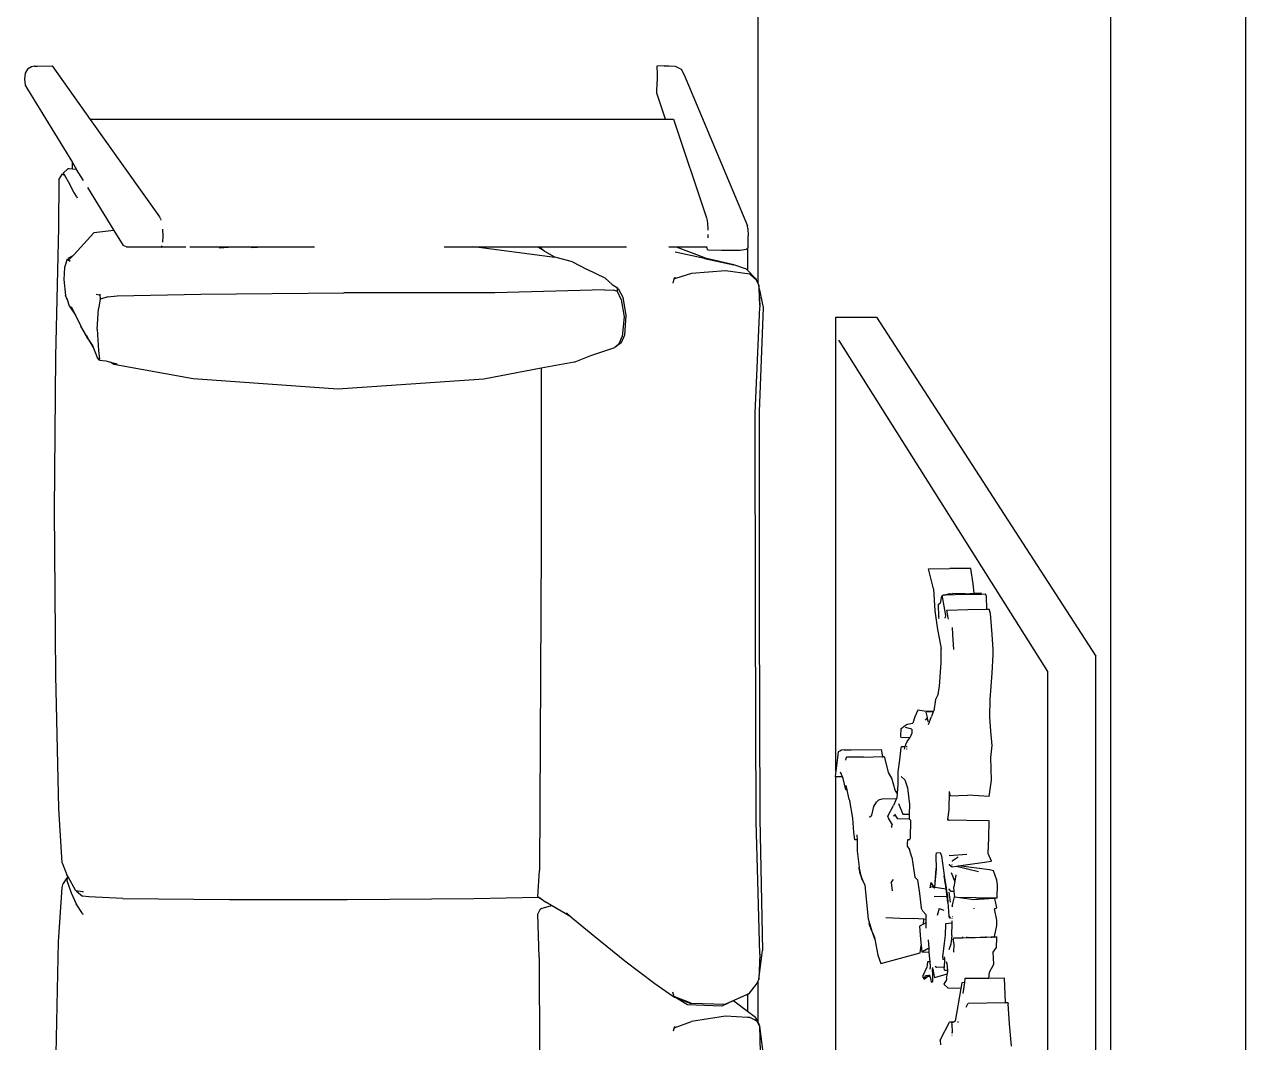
# Model space of a CAD drawing. Header units: millimetres. Extents: x -650 to 3773, y 316 to 2389.
# Drawn here: x 750.1 to 827, y 508.8 to 572.9 of the extents above; entities that cross this region are included whole.
import ezdxf

# ---------------------------------------------------------------- set-up
doc = ezdxf.new("R2010")
doc.units = ezdxf.units.MM

# ---------------------------------------------------------------- blocks, each defined once
blk = doc.blocks.new('A$C1e894cf7')
for p, q in [((0, 338.295), (769.932, 338.295)), ((761.447, 329.809), (436.163, 329.809)), ((588.741, 315.059), (610.076, 328.86)), ((700.037, 328.86), (610.076, 328.86)), ((590.31, 312.752), (611.024, 325.837)), ((611.024, 325.837), (698.115, 325.837)), ((631.862, 323.19), (630.347, 323.121)), ((630.347, 323.121), (630.351, 322.127)), ((631.86, 323.324), (631.954, 323.349)), ((631.862, 323.19), (631.86, 323.324)), ((631.904, 320.837), (631.862, 323.19)), ((631.954, 323.194), (631.953, 323.194)), ((633.203, 323.436), (631.954, 323.349)), ((634.622, 323.557), (633.203, 323.436)), ((607.383, 322.234), (607.113, 322.149)), ((607.115, 322.002), (607.113, 322.149)), ((608.713, 322.345), (607.383, 322.234)), ((609.639, 322.419), (608.713, 322.345)), ((609.959, 322.415), (609.639, 322.419)), ((611.136, 322.351), (609.959, 322.415)), ((612.795, 322.23), (611.136, 322.351)), ((613.888, 322.206), (612.795, 322.23)), ((614.799, 322.272), (613.888, 322.206)), ((615.698, 322.355), (614.799, 322.272)), ((616.448, 322.267), (615.698, 322.355)), ((617.867, 322.312), (616.448, 322.267)), ((618.906, 322.165), (617.867, 322.312)), ((618.906, 322.165), (618.813, 320.822)), ((620.434, 322.154), (620.41, 320.75)), ((621.534, 322.145), (620.434, 322.154)), ((622.498, 322.092), (621.534, 322.145)), ((622.964, 322.307), (622.498, 322.092)), ((623.264, 320.219), (622.964, 322.307)), ((623.528, 322.18), (623.264, 320.219)), ((623.575, 322.434), (623.528, 322.18)), ((624.162, 322.647), (623.575, 322.434)), ((624.459, 322.69), (624.162, 322.647)), ((625.29, 322.669), (624.459, 322.69)), ((625.289, 321.323), (625.29, 322.143)), ((625.29, 322.143), (625.29, 322.669)), ((625.352, 322.152), (625.29, 322.143)), ((625.909, 322.64), (625.332, 322.514)), ((625.332, 322.514), (625.352, 322.152)), ((625.352, 322.152), (625.405, 321.191)), ((625.972, 322.494), (625.909, 322.64)), ((626.687, 322.633), (625.972, 322.494)), ((627.029, 322.635), (626.687, 322.633)), ((627.718, 322.501), (627.029, 322.635)), ((627.735, 322.507), (627.718, 322.501)), ((627.72, 322.298), (627.742, 322.298)), ((627.792, 322.632), (627.732, 322.611)), ((627.732, 322.611), (627.792, 322.599)), ((627.735, 322.507), (627.732, 322.611)), ((627.793, 322.527), (627.735, 322.507)), ((627.742, 322.298), (627.735, 322.507)), ((627.742, 322.298), (627.794, 322.298)), ((627.753, 321.97), (627.742, 322.298)), ((628.4, 322.62), (627.792, 322.632)), ((628.697, 322.417), (628.4, 322.62)), ((629.458, 322.443), (628.697, 322.417)), ((629.727, 322.311), (629.458, 322.443)), ((629.95, 322.176), (629.727, 322.311)), ((630.351, 322.127), (629.95, 322.176)), ((630.351, 322.127), (630.357, 320.634)), ((606.157, 321.678), (606.081, 321.661)), ((606.112, 321.208), (606.081, 321.661)), ((606.322, 321.996), (606.155, 321.935)), ((606.157, 321.678), (606.155, 321.935)), ((606.168, 320.597), (606.157, 321.678)), ((607.115, 322.002), (606.322, 321.996)), ((607.127, 320.809), (607.115, 322.002)), ((623.282, 320.098), (623.628, 321.478)), ((625.289, 321.323), (625.25, 320.148)), ((627.753, 321.97), (627.724, 321.966)), ((627.725, 321.838), (627.757, 321.837)), ((627.764, 321.636), (627.727, 321.639)), ((627.796, 321.976), (627.753, 321.97)), ((627.757, 321.837), (627.753, 321.97)), ((627.757, 321.837), (627.797, 321.835)), ((627.764, 321.636), (627.757, 321.837)), ((627.776, 321.271), (627.764, 321.636)), ((627.798, 321.633), (627.764, 321.636)), ((627.783, 320.826), (627.776, 321.271)), ((604.556, 321.002), (604.555, 319.672)), ((605.508, 321.145), (604.556, 321.002)), ((606.112, 321.208), (605.508, 321.145)), ((606.152, 320.636), (606.112, 321.208)), ((606.152, 320.636), (606.131, 319.854)), ((606.211, 319.426), (606.168, 320.597)), ((607.169, 319.487), (607.127, 320.809)), ((618.854, 319.69), (618.813, 320.822)), ((620.41, 320.75), (620.386, 319.617)), ((622.559, 320.759), (622.64, 319.639)), ((625.405, 321.191), (625.25, 320.148)), ((625.963, 321.216), (625.939, 321.214)), ((627.734, 320.822), (627.783, 320.826)), ((627.784, 320.758), (627.735, 320.758)), ((627.783, 320.826), (627.8, 320.827)), ((627.784, 320.758), (627.783, 320.826)), ((627.8, 320.758), (627.784, 320.758)), ((627.789, 320.477), (627.784, 320.758)), ((630.357, 320.634), (630.617, 320.6)), ((630.617, 320.6), (630.621, 320.431)), ((630.617, 320.6), (631.301, 320.51)), ((632.154, 320.714), (631.904, 320.837)), ((606.147, 319.661), (606.131, 319.854)), ((608.711, 319.869), (608.267, 319.841)), ((609.645, 319.943), (608.711, 319.869)), ((622.729, 320.21), (622.971, 319.832)), ((622.971, 319.832), (622.993, 319.829)), ((622.993, 319.829), (622.991, 319.831)), ((623.194, 319.668), (623.322, 319.822)), ((623.21, 319.813), (623.213, 319.824)), ((623.211, 319.824), (623.21, 319.813)), ((623.282, 320.098), (623.264, 320.219)), ((623.322, 319.822), (623.282, 320.098)), ((624.233, 319.99), (623.708, 319.785)), ((623.824, 320.057), (624.233, 319.99)), ((624.246, 319.995), (624.233, 319.99)), ((624.233, 319.99), (624.588, 319.932)), ((624.88, 319.956), (624.588, 319.932)), ((624.875, 319.774), (624.708, 319.628)), ((624.88, 319.956), (624.875, 319.774)), ((625.226, 319.986), (624.88, 319.956)), ((625.226, 319.986), (625.225, 319.978)), ((625.547, 319.894), (625.225, 319.978)), ((625.245, 319.987), (625.226, 319.986)), ((625.25, 320.148), (625.245, 319.987)), ((625.823, 319.832), (625.547, 319.894)), ((625.818, 319.878), (625.823, 319.832)), ((626.462, 319.826), (626.463, 319.839)), ((626.483, 319.826), (626.486, 319.838)), ((626.592, 319.831), (626.591, 319.825)), ((626.866, 319.822), (626.726, 319.823)), ((626.865, 319.825), (626.866, 319.822)), ((627.643, 319.817), (626.866, 319.822)), ((626.866, 319.822), (626.909, 319.416)), ((627.643, 319.817), (628.187, 319.742)), ((627.737, 320.472), (627.789, 320.477)), ((627.789, 320.477), (627.8, 320.478)), ((627.798, 319.933), (627.789, 320.477)), ((627.798, 319.933), (627.888, 319.898)), ((627.888, 319.898), (627.871, 319.941)), ((628.191, 319.964), (627.888, 319.898)), ((627.888, 319.898), (627.888, 319.943)), ((628.187, 319.742), (628.548, 319.612)), ((628.69, 319.94), (628.191, 319.964)), ((630.621, 320.431), (630.983, 320.37)), ((630.983, 320.37), (630.959, 319.572)), ((630.983, 320.37), (633.048, 320.021)), ((630.984, 320.414), (630.984, 320.408)), ((633.048, 320.021), (633.11, 319.906)), ((633.108, 320.222), (633.108, 320.156)), ((633.11, 319.93), (633.11, 319.906)), ((633.11, 319.906), (633.157, 319.818)), ((633.11, 319.906), (633.111, 319.664)), ((633.226, 319.811), (633.157, 319.818)), ((633.226, 319.811), (633.726, 319.822)), ((633.726, 319.822), (633.801, 319.804)), ((633.801, 319.804), (633.8, 319.821)), ((633.947, 319.82), (633.953, 319.804)), ((604.563, 318.341), (604.555, 319.672)), ((606.147, 319.661), (606.211, 319.426)), ((606.217, 319.268), (606.211, 319.426)), ((606.259, 319.25), (606.217, 319.268)), ((606.259, 319.25), (606.284, 319.158)), ((606.332, 319.22), (606.259, 319.25)), ((606.284, 319.158), (606.724, 319.069)), ((607.51, 319.435), (606.332, 319.22)), ((606.796, 318.966), (606.724, 319.069)), ((607.586, 318.987), (606.796, 318.966)), ((607.654, 319.582), (607.169, 319.487)), ((607.641, 319.408), (607.51, 319.435)), ((607.586, 318.987), (607.674, 318.968)), ((607.662, 319.37), (607.641, 319.408)), ((607.66, 319.583), (607.654, 319.582)), ((607.655, 319.558), (607.654, 319.582)), ((607.745, 319.6), (607.66, 319.583)), ((607.661, 319.558), (607.66, 319.583)), ((607.674, 318.968), (607.673, 319.006)), ((608.384, 318.905), (609.589, 319.138)), ((610.478, 319.138), (609.589, 319.138)), ((611.973, 319.039), (610.478, 319.138)), ((612.454, 318.942), (611.973, 319.039)), ((618.645, 319.661), (618.583, 319.651)), ((618.583, 319.651), (618.583, 319.652)), ((619.733, 319.641), (618.583, 319.651)), ((618.645, 319.661), (618.854, 319.69)), ((620.342, 319.564), (619.733, 319.641)), ((620.333, 319.553), (620.342, 319.564)), ((620.385, 319.559), (620.342, 319.564)), ((620.344, 319.566), (620.386, 319.617)), ((620.386, 319.617), (620.385, 319.559)), ((620.426, 319.642), (620.429, 319.642)), ((622.429, 319.081), (622.647, 319.159)), ((622.453, 318.845), (622.429, 319.081)), ((622.647, 319.159), (624.022, 319.336)), ((623.19, 319.663), (623.171, 319.658)), ((623.19, 319.663), (623.194, 319.668)), ((623.902, 319.331), (624.656, 319.452)), ((624.441, 319.413), (623.902, 319.331)), ((624.022, 319.336), (624.526, 319.419)), ((624.441, 319.413), (625.191, 319.53)), ((624.561, 319.424), (624.526, 319.419)), ((624.561, 319.424), (625.191, 319.526)), ((624.706, 319.444), (624.561, 319.424)), ((624.61, 318.731), (624.706, 319.444)), ((625.191, 319.53), (624.656, 319.452)), ((625.191, 319.505), (624.706, 319.444)), ((624.924, 319.618), (625.554, 319.708)), ((625.183, 318.703), (625.191, 319.505)), ((625.571, 319.554), (625.191, 319.505)), ((625.191, 319.53), (625.242, 319.538)), ((625.191, 319.526), (625.253, 319.536)), ((625.191, 319.526), (625.191, 319.53)), ((625.191, 319.514), (625.191, 319.526)), ((625.191, 319.505), (625.191, 319.509)), ((625.253, 319.536), (626.436, 319.611)), ((625.571, 319.554), (625.436, 319.542)), ((625.957, 319.001), (626.052, 319.314)), ((625.957, 319.001), (626.382, 318.89)), ((626.436, 319.611), (626.437, 319.613)), ((626.436, 319.611), (626.438, 319.611)), ((626.437, 319.613), (626.439, 319.614)), ((626.438, 319.611), (626.437, 319.613)), ((626.438, 319.611), (626.439, 319.614)), ((626.439, 319.614), (626.564, 319.716)), ((626.578, 319.715), (626.439, 319.614)), ((626.909, 319.416), (626.944, 319.414)), ((626.944, 319.414), (627.631, 319.381)), ((627.631, 319.381), (628.124, 319.316)), ((628.124, 319.316), (629.003, 319.22)), ((628.984, 319.317), (629.091, 319.34)), ((629.003, 319.22), (629.157, 319.237)), ((629.091, 319.34), (629.161, 319.338)), ((629.161, 319.338), (629.157, 319.237)), ((629.161, 319.338), (629.651, 319.329)), ((629.427, 319.519), (629.305, 319.482)), ((629.834, 319.561), (629.427, 319.519)), ((629.651, 319.329), (629.658, 318.85)), ((629.651, 319.329), (629.667, 319.328)), ((629.825, 319.349), (629.667, 319.328)), ((629.825, 319.349), (629.834, 319.561)), ((629.877, 319.565), (629.834, 319.561)), ((630.066, 319.525), (629.877, 319.565)), ((630.288, 318.706), (630.066, 319.525)), ((630.308, 319.474), (630.066, 319.525)), ((630.308, 319.474), (630.436, 319.481)), ((630.436, 319.481), (630.719, 319.312)), ((630.719, 319.312), (630.959, 319.572)), ((634.207, 319.088), (633.111, 319.664)), ((634.207, 319.088), (634.224, 319.063)), ((634.216, 319.083), (634.207, 319.088)), ((634.216, 319.083), (634.224, 319.063)), ((634.247, 319.067), (634.216, 319.083)), ((634.224, 319.063), (634.247, 319.067)), ((634.247, 319.067), (634.542, 319.102)), ((605.826, 318.644), (604.563, 318.341)), ((605.826, 318.644), (607.212, 318.747)), ((607.212, 318.747), (608.384, 318.905)), ((612.454, 318.942), (612.804, 318.782)), ((612.804, 318.782), (613.51, 318.666)), ((613.554, 318.194), (613.476, 317.66)), ((613.51, 318.666), (613.531, 318.658)), ((613.531, 318.658), (613.554, 318.194)), ((613.531, 318.658), (613.581, 318.64)), ((613.581, 318.64), (613.584, 318.193)), ((613.581, 318.64), (613.869, 318.537)), ((613.928, 318.267), (613.584, 318.193)), ((614.371, 318.341), (613.869, 318.537)), ((614.1, 318.304), (613.928, 318.267)), ((613.928, 318.267), (614.107, 318.125)), ((614.229, 318.332), (614.1, 318.304)), ((614.1, 318.297), (614.1, 318.304)), ((614.322, 318.338), (614.321, 318.333)), ((614.334, 318.339), (614.334, 318.335)), ((622.611, 318.822), (622.453, 318.845)), ((623.48, 318.845), (622.611, 318.822)), ((624.601, 318.728), (623.429, 318.831)), ((624.608, 318.731), (623.48, 318.845)), ((624.32, 318.504), (624.602, 318.667)), ((624.643, 318.437), (624.32, 318.504)), ((624.601, 318.663), (624.424, 318.55)), ((624.574, 318.455), (624.601, 318.663)), ((624.574, 318.455), (624.643, 318.437)), ((624.671, 318.707), (624.601, 318.663)), ((624.601, 318.663), (624.602, 318.667)), ((624.602, 318.667), (624.671, 318.707)), ((624.602, 318.667), (624.604, 318.685)), ((624.61, 318.731), (624.608, 318.731)), ((624.609, 318.723), (624.61, 318.731)), ((624.671, 318.707), (624.61, 318.731)), ((624.645, 318.453), (624.643, 318.437)), ((627.916, 318.327), (628.457, 318.351)), ((628.457, 318.351), (628.699, 318.362)), ((628.457, 318.351), (628.681, 317.951)), ((628.687, 317.913), (628.699, 318.362)), ((628.699, 318.362), (628.937, 318.373)), ((628.937, 318.373), (629.312, 318.416)), ((629.312, 318.416), (629.623, 318.451)), ((629.312, 318.416), (629.316, 318.28)), ((629.316, 318.28), (629.648, 318.244)), ((629.658, 318.85), (629.595, 318.767)), ((629.623, 318.451), (629.763, 318.417)), ((629.648, 318.244), (630.229, 317.964)), ((629.662, 318.586), (629.719, 318.598)), ((629.719, 318.598), (629.76, 318.607)), ((629.76, 318.6), (629.719, 318.598)), ((629.76, 318.607), (630.128, 318.677)), ((629.76, 318.607), (629.862, 318.629)), ((630.137, 318.615), (629.76, 318.6)), ((629.76, 318.607), (629.76, 318.6)), ((629.76, 318.6), (629.76, 318.593)), ((630.128, 318.677), (630.288, 318.706)), ((630.128, 318.677), (630.137, 318.615)), ((630.284, 318.621), (630.137, 318.615)), ((630.137, 318.615), (630.138, 318.61)), ((630.162, 318.441), (630.173, 318.36)), ((630.166, 318.143), (630.167, 318.353)), ((630.166, 318.143), (630.212, 318.3)), ((630.173, 318.36), (630.167, 318.353)), ((630.254, 318.446), (630.173, 318.36)), ((630.212, 318.3), (630.254, 318.446)), ((630.405, 318.073), (630.212, 318.3)), ((630.254, 318.446), (630.56, 318.515)), ((630.518, 318.611), (630.284, 318.621)), ((630.616, 318.558), (630.518, 318.611)), ((630.56, 318.515), (630.616, 318.558)), ((613.476, 317.66), (613.893, 317.483)), ((613.893, 317.483), (614.281, 317.362)), ((622.72, 317.297), (623.973, 317.474)), ((624.144, 317.644), (623.973, 317.474)), ((624.144, 317.644), (625.004, 317.771)), ((625.004, 317.771), (625.908, 317.877)), ((626.118, 317.986), (625.908, 317.877)), ((626.321, 318.165), (626.118, 317.986)), ((626.321, 318.165), (626.64, 318.17)), ((626.631, 318.044), (626.578, 317.373)), ((626.64, 318.17), (626.631, 318.044)), ((626.937, 318.016), (626.631, 318.044)), ((626.64, 318.17), (626.849, 318.174)), ((626.849, 318.174), (627.181, 318.18)), ((626.849, 318.174), (626.937, 318.016)), ((626.937, 318.016), (627.074, 317.772)), ((627.074, 317.772), (627.889, 317.827)), ((627.889, 317.827), (628.279, 317.869)), ((628.279, 317.869), (628.687, 317.913)), ((628.744, 317.804), (628.279, 317.869)), ((629.406, 315.33), (628.744, 317.804)), ((630.405, 318.073), (630.166, 318.143)), ((630.229, 317.964), (630.405, 318.073)), ((614.345, 316.988), (614.281, 317.362)), ((614.469, 316.812), (614.345, 316.988)), ((614.645, 316.601), (614.469, 316.812)), ((614.674, 317.284), (614.568, 316.888)), ((614.674, 317.284), (614.918, 317.298)), ((614.918, 317.298), (615.207, 317.157)), ((615.207, 317.157), (615.189, 316.593)), ((615.437, 316.992), (615.207, 317.157)), ((615.627, 316.918), (615.437, 316.992)), ((615.765, 316.873), (615.627, 316.918)), ((615.764, 316.629), (615.765, 316.873)), ((615.765, 316.932), (615.765, 316.995)), ((615.933, 316.818), (615.765, 316.873)), ((615.926, 316.997), (615.928, 316.95)), ((617.652, 316.608), (617.861, 316.855)), ((617.861, 316.855), (618.358, 317.022)), ((618.358, 317.022), (619.404, 317.134)), ((619.345, 316.451), (620.013, 316.719)), ((619.404, 317.134), (620.022, 317.129)), ((620.013, 316.719), (620.022, 317.129)), ((620.022, 317.129), (620.324, 317.126)), ((620.337, 317.141), (620.316, 316.39)), ((620.324, 317.126), (620.337, 317.141)), ((620.337, 317.141), (620.397, 317.215)), ((620.397, 317.215), (621.541, 317.182)), ((621.62, 317.159), (621.541, 317.182)), ((621.62, 317.159), (621.62, 317.013)), ((621.626, 317.158), (621.62, 317.159)), ((621.62, 317.013), (621.841, 316.986)), ((621.841, 316.986), (622.038, 316.991)), ((622.038, 316.991), (622.246, 317.138)), ((622.72, 317.297), (622.246, 317.138)), ((626.553, 316.53), (626.578, 317.373)), ((614.645, 316.601), (615.1, 316.585)), ((615.1, 316.585), (615.189, 316.593)), ((615.764, 316.629), (615.841, 316.589)), ((615.841, 316.589), (616.592, 316.513)), ((616.592, 316.513), (617.349, 316.401)), ((617.349, 316.401), (618.156, 316.419)), ((617.744, 316.022), (617.394, 315.823)), ((618.502, 316.238), (617.744, 316.022)), ((618.156, 316.419), (618.691, 316.369)), ((618.691, 316.369), (618.502, 316.238)), ((618.691, 316.369), (619.006, 316.339)), ((619.006, 316.339), (619.034, 316.327)), ((619.05, 315.417), (619.034, 316.327)), ((619.034, 316.327), (619.459, 316.136)), ((620.137, 315.777), (619.459, 316.136)), ((620.024, 316.203), (620.111, 316.258)), ((620.108, 316.117), (620.111, 316.258)), ((620.111, 316.258), (620.316, 316.39)), ((620.264, 315.791), (620.695, 316.051)), ((620.695, 316.051), (620.817, 315.997)), ((620.817, 315.997), (620.811, 316.054)), ((624.315, 315.991), (624.119, 316.128)), ((624.315, 315.991), (624.837, 316.055)), ((626.509, 315.652), (626.553, 316.53)), ((616.392, 315.457), (615.945, 315.388)), ((615.955, 313.47), (615.945, 315.388)), ((616.439, 315.582), (616.39, 315.522)), ((616.39, 315.522), (616.439, 315.516)), ((616.392, 315.457), (616.39, 315.522)), ((616.439, 315.464), (616.392, 315.457)), ((616.42, 314.244), (616.392, 315.457)), ((617.394, 315.823), (616.439, 315.582)), ((619.106, 315.214), (619.05, 315.417)), ((619.269, 315.069), (619.106, 315.214)), ((620.137, 315.741), (620.141, 315.777)), ((620.137, 315.777), (620.141, 315.777)), ((620.141, 315.777), (620.264, 315.791)), ((627.874, 314.964), (628.888, 315.145)), ((628.888, 315.145), (629.405, 315.33)), ((629.406, 315.33), (629.405, 315.33)), ((588.741, 312.499), (588.741, 315.059)), ((619.528, 314.898), (619.269, 315.069)), ((620.067, 314.773), (619.528, 314.898)), ((620.198, 314.63), (620.067, 314.773)), ((624.467, 314.338), (625.366, 314.421)), ((625.366, 314.421), (626.594, 314.534)), ((626.594, 314.534), (627.232, 314.728)), ((627.3, 314.747), (626.875, 314.599)), ((627.232, 314.728), (626.875, 314.599)), ((627.067, 314.656), (626.875, 314.599)), ((627.067, 314.656), (627.3, 314.747)), ((627.199, 314.692), (627.527, 314.833)), ((627.47, 314.814), (627.232, 314.728)), ((627.232, 314.728), (627.3, 314.747)), ((627.314, 314.753), (627.3, 314.747)), ((627.323, 314.755), (627.314, 314.753)), ((627.325, 314.756), (627.323, 314.755)), ((627.327, 314.757), (627.325, 314.756)), ((627.327, 314.757), (627.47, 314.814)), ((627.47, 314.814), (627.496, 314.824)), ((627.496, 314.824), (627.815, 314.956)), ((627.496, 314.824), (627.527, 314.833)), ((627.527, 314.833), (627.528, 314.835)), ((627.559, 314.846), (627.528, 314.835)), ((627.874, 314.964), (627.559, 314.846)), ((627.559, 314.846), (627.815, 314.956)), ((616.42, 314.244), (616.429, 313.168)), ((620.263, 313.585), (619.182, 313.394)), ((621.139, 313.641), (620.263, 313.585)), ((621.621, 313.708), (621.139, 313.641)), ((621.314, 313.838), (621.342, 313.835)), ((621.342, 313.835), (621.624, 313.839)), ((621.342, 313.838), (621.342, 313.835)), ((621.624, 313.839), (621.621, 313.708)), ((621.624, 313.839), (622.347, 313.844)), ((622.347, 313.844), (623.354, 313.967)), ((623.354, 313.967), (623.328, 313.96)), ((624.057, 314.15), (623.354, 313.967)), ((623.393, 313.972), (623.354, 313.967)), ((623.661, 314.026), (623.393, 313.972)), ((623.393, 313.972), (623.581, 314.005)), ((623.393, 313.972), (623.509, 313.986)), ((623.509, 313.986), (623.631, 314.014)), ((623.509, 313.986), (623.581, 314.005)), ((623.581, 314.005), (623.661, 314.026)), ((623.581, 314.005), (623.631, 314.014)), ((623.631, 314.014), (623.69, 314.028)), ((623.631, 314.014), (623.669, 314.021)), ((623.661, 314.026), (623.809, 314.066)), ((623.728, 314.04), (623.661, 314.026)), ((623.669, 314.021), (623.69, 314.028)), ((623.69, 314.028), (623.838, 314.061)), ((623.69, 314.028), (623.728, 314.04)), ((623.728, 314.04), (623.809, 314.066)), ((623.838, 314.061), (623.728, 314.04)), ((623.809, 314.066), (623.995, 314.125)), ((623.809, 314.066), (623.923, 314.096)), ((623.838, 314.061), (624.096, 314.141)), ((623.838, 314.061), (623.958, 314.105)), ((623.838, 314.061), (623.923, 314.096)), ((623.923, 314.096), (623.995, 314.125)), ((623.923, 314.096), (623.958, 314.105)), ((623.958, 314.105), (624.144, 314.172)), ((623.958, 314.105), (624.096, 314.141)), ((623.995, 314.125), (624.144, 314.172)), ((623.995, 314.125), (624.057, 314.15)), ((624.057, 314.15), (624.213, 314.213)), ((624.144, 314.172), (624.057, 314.15)), ((624.096, 314.141), (624.467, 314.338)), ((615.964, 313.03), (615.955, 313.47)), ((615.964, 313.03), (615.976, 312.86)), ((615.976, 312.86), (616.041, 312.752)), ((616.616, 313.135), (616.429, 313.168)), ((617.341, 313.205), (617.341, 313.208)), ((617.662, 312.926), (617.364, 312.81)), ((617.662, 312.926), (617.66, 312.752)), ((617.76, 312.964), (617.662, 312.926)), ((618.477, 313.126), (617.76, 312.964)), ((618.479, 313.215), (618.218, 313.162)), ((618.479, 313.215), (618.477, 313.126)), ((619.096, 313.339), (618.479, 313.215)), ((619.096, 313.339), (619.182, 313.394)), ((617.311, 312.499), (588.741, 312.499)), ((590.189, 312.675), (590.31, 312.752)), ((616.041, 312.752), (616.097, 312.659)), ((616.097, 312.659), (616.465, 312.609)), ((616.465, 312.609), (617.311, 312.499)), ((617.311, 312.499), (617.652, 312.455)), ((617.654, 312.499), (617.652, 312.455)), ((617.659, 312.654), (617.654, 312.499)), ((670.668, 312.499), (617.654, 312.499)), ((617.66, 312.752), (617.659, 312.654)), ((555.234, 307.601), (586.581, 307.601)), ((585.773, 306.949), (586.267, 307.433)), ((586.363, 307.497), (586.267, 307.433)), ((586.374, 307.485), (586.292, 307.392)), ((586.307, 307.453), (586.292, 307.392)), ((586.307, 307.453), (586.365, 307.495)), ((586.363, 307.497), (586.365, 307.495)), ((586.365, 307.495), (586.404, 307.523)), ((586.365, 307.495), (586.374, 307.485)), ((586.404, 307.519), (586.374, 307.485)), ((586.404, 307.523), (586.581, 307.601)), ((586.586, 307.601), (586.404, 307.519)), ((586.581, 307.601), (586.718, 307.66)), ((586.581, 307.601), (586.586, 307.601)), ((586.718, 307.66), (586.586, 307.601)), ((586.718, 307.66), (586.918, 307.669)), ((586.718, 307.66), (586.721, 307.662)), ((586.928, 307.671), (586.721, 307.662)), ((586.918, 307.669), (587.991, 307.717)), ((586.918, 307.669), (586.928, 307.671)), ((586.928, 307.671), (588.118, 307.94)), ((587.991, 307.717), (586.928, 307.671)), ((587.991, 307.717), (588.104, 307.722)), ((594.78, 307.438), (588.104, 307.722)), ((588.118, 307.94), (594.696, 307.672)), ((594.696, 307.672), (607.37, 307.686)), ((607.515, 307.442), (594.78, 307.438)), ((607.37, 307.686), (620.31, 307.73)), ((620.495, 307.495), (607.515, 307.442)), ((620.31, 307.73), (628.594, 307.885)), ((624.179, 307.601), (620.495, 307.495)), ((624.179, 307.601), (624.19, 307.601)), ((628.824, 307.733), (624.19, 307.601)), ((630.399, 307.666), (628.594, 307.885)), ((628.824, 307.733), (630.403, 307.664)), ((630.399, 307.666), (630.403, 307.664)), ((630.403, 307.664), (630.427, 307.663)), ((630.549, 307.601), (630.427, 307.663)), ((630.549, 307.601), (633.085, 307.601)), ((630.709, 307.519), (630.549, 307.601)), ((631.289, 307.07), (630.709, 307.519)), ((632.411, 306.949), (632.798, 307.454)), ((632.825, 307.463), (632.798, 307.454)), ((632.997, 307.527), (632.825, 307.463)), ((632.833, 307.476), (632.825, 307.463)), ((632.833, 307.476), (633.085, 307.601)), ((633.02, 307.502), (632.963, 307.392)), ((633.02, 307.502), (632.997, 307.527)), ((633.043, 307.549), (633.02, 307.502)), ((633.152, 307.601), (633.043, 307.549)), ((633.085, 307.601), (633.163, 307.64)), ((633.085, 307.601), (633.152, 307.601)), ((633.344, 307.693), (633.152, 307.601)), ((633.163, 307.64), (633.335, 307.696)), ((633.335, 307.696), (634.848, 307.892)), ((633.344, 307.693), (634.996, 307.741)), ((573.476, 302.952), (582.988, 306.939)), ((583.151, 306.974), (582.988, 306.939)), ((583.151, 306.974), (583.619, 306.986)), ((584.352, 306.99), (583.619, 306.986)), ((584.352, 306.99), (584.388, 306.949)), ((584.388, 306.949), (585.773, 306.949)), ((584.388, 306.949), (584.472, 306.854)), ((584.472, 306.854), (584.537, 306.488)), ((585.715, 306.892), (585.44, 306.082)), ((585.715, 306.892), (585.773, 306.949)), ((586.022, 307.09), (585.815, 305.557)), ((586.292, 307.392), (586.022, 307.09)), ((631.29, 307.067), (631.289, 307.07)), ((631.29, 307.067), (631.313, 307.049)), ((631.343, 306.949), (631.29, 307.067)), ((631.36, 306.949), (631.313, 307.049)), ((631.343, 306.949), (631.348, 306.949)), ((631.971, 305.537), (631.343, 306.949)), ((631.36, 306.949), (632.411, 306.949)), ((631.394, 306.878), (631.36, 306.949)), ((631.394, 306.878), (631.752, 306.09)), ((631.757, 306.095), (632.411, 306.949)), ((632.806, 306.949), (632.73, 305.566)), ((632.765, 306.949), (632.806, 306.949)), ((632.814, 307.099), (632.806, 306.949)), ((632.963, 307.392), (632.814, 307.099)), ((632.963, 307.392), (632.958, 307.39)), ((584.537, 306.488), (584.543, 305.952)), ((584.543, 305.952), (584.54, 305.316)), ((585.031, 304.231), (585.44, 306.082)), ((585.44, 306.082), (585.046, 304.37)), ((631.757, 306.095), (631.752, 306.09)), ((631.752, 306.09), (632.095, 305.339)), ((584.54, 305.316), (584.517, 304.444)), ((585.815, 305.557), (585.984, 303.429)), ((631.906, 303.401), (631.971, 305.537)), ((632.095, 305.339), (632.006, 303.181)), ((632.73, 305.566), (633.067, 303.429)), ((576.267, 302.295), (582.489, 304.376)), ((582.489, 304.376), (582.646, 304.413)), ((582.646, 304.413), (582.866, 304.438)), ((582.866, 304.438), (583.152, 304.454)), ((583.152, 304.454), (583.26, 304.455)), ((583.518, 304.458), (583.627, 304.459)), ((583.627, 304.459), (583.74, 304.457)), ((584.33, 304.405), (584.33, 304.385)), ((584.353, 304.393), (584.33, 304.385)), ((584.33, 304.385), (584.33, 302.475)), ((585.046, 304.37), (584.33, 302.475)), ((584.517, 304.444), (584.353, 304.393)), ((585.031, 304.231), (584.633, 302.39)), ((573.112, 302.762), (573.476, 302.952)), ((585.984, 303.429), (586.288, 302.411)), ((631.906, 303.401), (631.505, 302.371)), ((631.532, 302.365), (631.927, 303.381)), ((632.006, 303.181), (631.532, 302.365)), ((633.441, 302.399), (633.067, 303.429)), ((572.906, 302.018), (572.929, 302.404)), ((572.929, 302.404), (573.112, 302.762)), ((576.267, 301.779), (576.267, 302.295)), ((584.33, 302.475), (584.33, 301.992)), ((586.325, 302.322), (586.239, 302.386)), ((586.239, 302.386), (586.308, 302.362)), ((586.288, 302.411), (586.308, 302.362)), ((586.308, 302.362), (586.325, 302.322)), ((586.6, 302.26), (586.325, 302.322)), ((630.663, 301.108), (631.452, 302.227)), ((631.194, 302.232), (631.483, 302.303)), ((631.452, 302.227), (631.524, 302.345)), ((631.483, 302.303), (631.524, 302.345)), ((631.493, 302.334), (631.483, 302.303)), ((631.505, 302.371), (631.493, 302.334)), ((631.493, 302.334), (631.497, 302.335)), ((631.497, 302.335), (631.505, 302.356)), ((631.497, 302.335), (631.519, 302.343)), ((631.521, 302.346), (631.519, 302.343)), ((631.519, 302.343), (631.524, 302.345)), ((631.524, 302.345), (631.532, 302.365)), ((633.385, 302.373), (633.439, 302.331)), ((633.439, 302.352), (633.385, 302.373)), ((633.439, 302.352), (633.441, 302.399)), ((633.439, 302.331), (633.439, 302.352)), ((633.439, 302.331), (633.681, 302.26)), ((572.906, 301.709), (572.906, 302.018)), ((572.906, 301.709), (572.93, 301.247)), ((576.267, 301.779), (574.627, 301.25)), ((576.264, 265.568), (576.267, 301.779)), ((572.93, 301.247), (573.419, 301.256)), ((573.419, 301.256), (573.895, 301.256)), ((574.627, 301.25), (573.895, 301.256)), ((629.24, 299.229), (630.663, 301.108)), ((584.33, 299.337), (584.33, 293.935)), ((586.918, 298.801), (587.475, 299.11)), ((587.628, 298.986), (587.114, 298.772)), ((587.475, 299.11), (588.616, 299.288)), ((587.628, 298.986), (588.719, 299.182)), ((588.616, 299.288), (589.871, 299.205)), ((588.719, 299.182), (589.947, 299.058)), ((589.871, 299.205), (590.348, 298.987)), ((590.35, 298.882), (589.947, 299.058)), ((590.348, 298.987), (590.645, 298.591)), ((627.718, 297.345), (629.24, 299.229)), ((586.682, 298.422), (586.27, 297.994)), ((586.682, 298.422), (586.886, 298.764)), ((586.899, 298.764), (586.886, 298.764)), ((586.918, 298.801), (586.899, 298.764)), ((587.074, 298.759), (586.899, 298.764)), ((587.001, 297.951), (587.039, 298.492)), ((587.102, 298.726), (587.039, 298.492)), ((587.074, 298.759), (587.102, 298.726)), ((587.114, 298.772), (587.102, 298.726)), ((590.435, 298.849), (590.334, 298.917)), ((590.334, 298.917), (590.379, 298.871)), ((590.35, 298.882), (590.379, 298.871)), ((590.379, 298.871), (590.435, 298.849)), ((590.435, 298.849), (590.645, 298.591)), ((591.143, 297.089), (590.645, 298.591)), ((586.27, 297.994), (585.722, 296.858)), ((587.001, 297.951), (587.205, 291.04)), ((585.241, 295.927), (585.722, 296.858)), ((591.555, 296.04), (591.143, 297.089)), ((626.467, 295.835), (627.718, 297.345)), ((585.241, 295.927), (584.962, 294.825)), ((591.555, 296.04), (591.947, 293.958)), ((626.467, 295.835), (625.758, 294.614)), ((626.234, 295.554), (626.467, 295.835)), ((584.332, 290.041), (584.962, 294.825)), ((584.962, 294.825), (584.593, 294.198)), ((625.758, 294.614), (625.547, 294.252)), ((625.951, 293.964), (625.758, 294.614)), ((584.439, 293.936), (584.33, 293.751)), ((584.33, 293.882), (584.375, 293.936)), ((584.369, 293.935), (584.33, 293.935)), ((584.369, 293.935), (584.33, 293.89)), ((584.33, 293.935), (584.33, 293.89)), ((584.33, 293.89), (584.33, 293.882)), ((584.33, 293.882), (584.33, 293.751)), ((584.33, 293.751), (584.33, 290)), ((584.593, 294.198), (584.369, 293.935)), ((584.375, 293.936), (584.369, 293.935)), ((584.375, 293.936), (584.58, 294.176)), ((584.439, 293.936), (584.375, 293.936)), ((584.58, 294.176), (584.439, 293.936)), ((584.593, 294.198), (584.58, 294.176)), ((591.947, 293.958), (603.152, 293.963)), ((591.947, 293.958), (592.628, 290.342)), ((603.152, 293.963), (623.558, 293.849)), ((625.194, 293.745), (623.558, 293.849)), ((625.194, 293.745), (625.236, 293.805)), ((625.194, 293.745), (625.236, 293.801)), ((625.236, 293.805), (625.341, 293.956)), ((625.236, 293.801), (625.309, 293.898)), ((625.236, 293.801), (625.236, 293.805)), ((625.33, 289.718), (625.236, 293.801)), ((625.341, 293.956), (625.309, 293.898)), ((625.341, 293.956), (625.547, 294.252)), ((625.998, 293.898), (625.951, 293.964)), ((625.998, 293.898), (626.284, 293.745)), ((629.039, 293.842), (626.284, 293.745)), ((629.039, 293.842), (635.056, 293.859)), ((587.205, 291.04), (587.197, 281.547)), ((584.33, 290), (584.31, 289.62)), ((584.332, 290.041), (584.33, 290)), ((584.33, 290), (584.33, 289.715)), ((592.628, 290.342), (593.263, 281.168)), ((584.33, 289.715), (584.332, 289.73)), ((584.33, 289.715), (584.33, 287.848)), ((625.381, 281.749), (625.33, 289.718)), ((587.282, 272.547), (587.197, 281.547)), ((625.388, 274.351), (625.381, 281.749)), ((593.263, 281.168), (592.619, 272.064)), ((584.33, 279.692), (584.33, 276.102)), ((584.351, 275.709), (584.33, 276.102)), ((584.33, 276.102), (584.33, 274.279)), ((584.362, 273.686), (584.33, 274.279)), ((584.33, 274.279), (584.33, 271.85)), ((625.329, 267.628), (625.388, 274.351)), ((587.383, 267.275), (587.282, 272.547)), ((584.33, 271.586), (584.33, 270.037)), ((592.619, 272.064), (591.718, 267.066)), ((576.283, 265.568), (582.426, 269.93)), ((582.426, 269.93), (582.482, 269.964)), ((582.495, 269.972), (582.535, 269.997)), ((582.535, 269.997), (582.616, 270.03)), ((583.195, 270.133), (583.2, 270.134)), ((583.2, 270.134), (583.624, 270.146)), ((583.624, 270.146), (584.013, 270.134)), ((584.233, 270.096), (584.307, 270.039)), ((584.299, 267.862), (584.307, 270.008)), ((584.307, 270.008), (584.307, 270.039)), ((584.307, 270.008), (584.33, 270.037)), ((583.266, 267.066), (584.224, 267.652)), ((584.299, 267.862), (584.224, 267.652)), ((625.329, 267.628), (625.208, 265.495)), ((580.568, 265.417), (583.266, 267.066)), ((583.266, 267.066), (583.42, 265.797)), ((587.448, 266.697), (587.383, 267.275)), ((587.448, 266.697), (587.598, 266.227)), ((591.474, 266.553), (591.557, 266.861)), ((591.557, 266.861), (591.672, 267.283)), ((591.718, 267.066), (591.557, 266.861)), ((587.281, 265.955), (587.326, 266.15)), ((587.289, 266.185), (587.349, 266.189)), ((587.326, 266.15), (587.349, 266.189)), ((587.349, 266.189), (587.559, 266.202)), ((587.598, 266.227), (587.559, 266.202)), ((587.598, 266.227), (587.604, 266.207)), ((587.604, 266.207), (588.204, 266.092)), ((589.477, 266.019), (588.204, 266.092)), ((589.477, 266.019), (590.831, 266.105)), ((591.296, 266.044), (590.63, 265.777)), ((590.831, 266.105), (591.374, 266.165)), ((591.445, 266.158), (591.296, 266.044)), ((591.445, 266.158), (591.374, 266.165)), ((591.445, 266.158), (591.474, 266.553)), ((572.921, 263.181), (576.283, 265.568)), ((576.283, 265.568), (576.264, 265.568)), ((584.796, 264.568), (583.42, 265.797)), ((590.09, 265.437), (589.297, 264.984)), ((589.906, 265.342), (589.297, 264.984)), ((589.906, 265.342), (590.09, 265.437)), ((589.906, 265.342), (590.02, 265.408)), ((590.386, 265.63), (590.02, 265.408)), ((590.09, 265.437), (590.386, 265.63)), ((590.63, 265.777), (590.386, 265.63)), ((590.63, 265.777), (590.441, 265.702)), ((625.208, 265.495), (625.181, 265.087)), ((574.387, 261.639), (579, 264.459)), ((579, 264.459), (579.43, 264.721)), ((579.41, 264.459), (579, 264.459)), ((579.41, 264.459), (579.394, 264.256)), ((579.43, 264.721), (579.41, 264.459)), ((579.419, 264.459), (579.41, 264.459)), ((580.133, 265.151), (579.43, 264.721)), ((580.853, 264.553), (580.331, 264.268)), ((581.158, 264.741), (580.853, 264.553)), ((581.158, 264.741), (581.215, 264.749)), ((584.874, 264.488), (584.796, 264.568)), ((584.874, 264.488), (585.041, 264.168)), ((585.102, 264.252), (584.874, 264.488)), ((588.013, 264.263), (588.599, 264.647)), ((588.064, 264.389), (588.599, 264.647)), ((588.599, 264.647), (589.297, 264.984)), ((624.831, 264.68), (623.948, 264.181)), ((624.832, 264.69), (624.831, 264.68)), ((624.894, 265.088), (624.832, 264.69)), ((624.87, 264.71), (624.832, 264.69)), ((624.87, 264.71), (625.181, 265.087)), ((624.894, 265.088), (624.891, 265.14)), ((624.891, 265.14), (624.932, 265.119)), ((624.963, 264.381), (625.651, 264.696)), ((626.262, 265.094), (625.651, 264.696)), ((626.262, 265.094), (626.33, 265.114)), ((579.394, 264.256), (579.403, 264.161)), ((579.403, 264.161), (579.671, 263.875)), ((579.671, 263.875), (579.776, 263.922)), ((579.764, 263.899), (579.701, 263.83)), ((580.045, 263.614), (579.701, 263.83)), ((579.72, 263.92), (579.799, 263.965)), ((579.759, 263.889), (579.764, 263.899)), ((579.764, 263.899), (579.776, 263.922)), ((579.776, 263.922), (579.799, 263.965)), ((579.799, 263.965), (580.331, 264.268)), ((585.041, 264.168), (585.128, 264.222)), ((585.078, 264.134), (585.138, 264.217)), ((585.078, 264.134), (585.121, 264.213)), ((585.078, 264.134), (585.611, 263.964)), ((585.112, 264.244), (585.108, 264.256)), ((585.138, 264.236), (585.112, 264.244)), ((585.121, 264.213), (585.128, 264.222)), ((585.128, 264.222), (585.138, 264.236)), ((585.128, 264.222), (585.145, 264.233)), ((585.138, 264.236), (585.189, 264.306)), ((585.145, 264.233), (585.138, 264.236)), ((585.138, 264.217), (585.149, 264.232)), ((585.145, 264.233), (585.153, 264.238)), ((585.149, 264.232), (585.145, 264.233)), ((585.149, 264.232), (585.153, 264.238)), ((585.153, 264.238), (585.159, 264.246)), ((585.159, 264.246), (585.206, 264.313)), ((585.159, 264.246), (585.192, 264.307)), ((585.204, 264.313), (585.203, 264.314)), ((585.206, 264.313), (585.204, 264.313)), ((585.206, 264.313), (585.21, 264.319)), ((585.611, 263.964), (586.355, 263.915)), ((586.355, 263.915), (587.361, 264.029)), ((587.621, 264.133), (587.361, 264.029)), ((587.525, 264.101), (587.621, 264.133)), ((587.621, 264.133), (588.013, 264.263)), ((623.076, 263.822), (619.654, 263.601)), ((623.076, 263.822), (623.834, 264.117)), ((623.948, 264.181), (623.834, 264.117)), ((623.948, 264.181), (623.993, 264.139)), ((623.993, 264.139), (624.036, 264.131)), ((624.029, 264.115), (624.036, 264.131)), ((624.029, 264.115), (624.381, 263.88)), ((624.036, 264.131), (624.189, 264.102)), ((624.189, 264.102), (624.963, 264.381)), ((624.625, 263.822), (624.381, 263.88)), ((628.049, 263.59), (624.625, 263.822)), ((572.925, 262.265), (572.921, 263.181)), ((583.09, 263.608), (580.045, 263.614)), ((591.199, 263.407), (583.09, 263.608)), ((600.895, 263.328), (591.199, 263.407)), ((611.295, 263.407), (600.895, 263.328)), ((619.654, 263.601), (611.295, 263.407)), ((636.394, 263.404), (628.049, 263.59)), ((572.937, 262.055), (572.925, 262.265)), ((572.937, 262.055), (572.975, 261.89)), ((572.975, 261.89), (573.126, 261.639)), ((573.126, 261.639), (573.376, 261.488)), ((573.376, 261.488), (573.757, 261.438)), ((573.757, 261.438), (574.137, 261.488)), ((574.137, 261.488), (574.387, 261.639))]:
    blk.add_line(p, q)

msp = doc.modelspace()

# ---------------------------------------------------------------- block references
at = {"rotation": 270}
msp.add_blockref('A$C1e894cf7', (488.682, 1143.208), dxfattribs=at)

doc.saveas('drawing.dxf')
